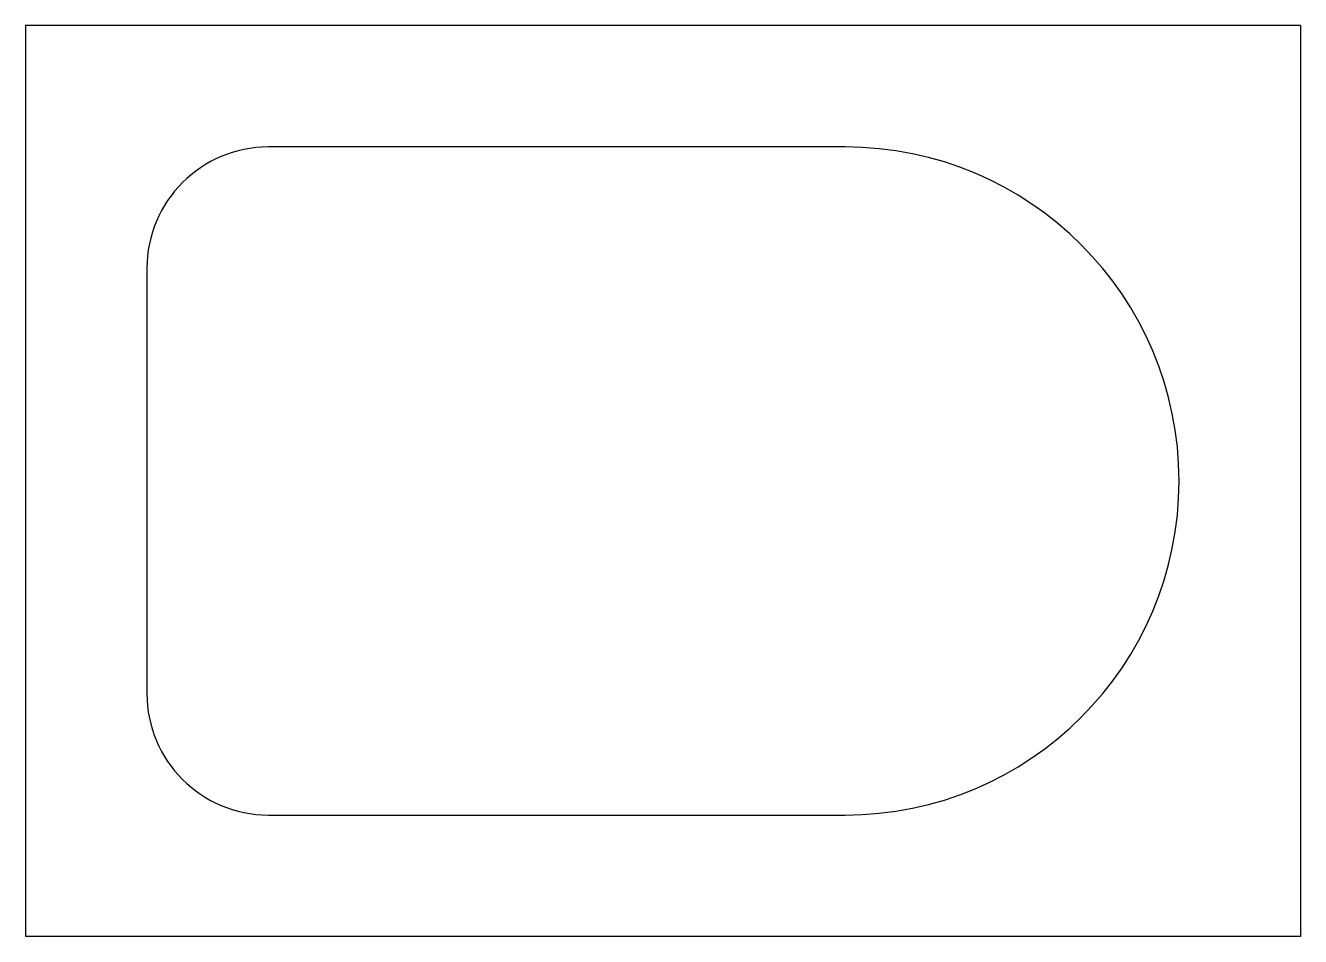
# Model space of a CAD drawing. Extents: x 0 to 42, y -15 to 15.
import ezdxf

# ---------------------------------------------------------------- set-up
doc = ezdxf.new("R2010")
doc.units = 0
doc.header["$LTSCALE"] = 48
doc.layers.get('0').update_dxf_attribs({"linetype": 'CONTINUOUS'})

msp = doc.modelspace()

# ---------------------------------------------------------------- linework, layer by layer
at = {"color": 0}
for p, q in [((0, 15), (0, -15)), ((42, 15), (0, 15)), ((42, 15), (42, -15)), ((27, 11), (8, 11)), ((4, 7), (4, -7)), ((4, 4.25), (4, -3.25)), ((8, -11), (27, -11)), ((42, -15), (0, -15))]:
    msp.add_line(p, q, dxfattribs=at)
for centre, radius, start, end in [((8, 7), 4, 90, 180), ((27, 0), 11, 270, 90), ((8, -7), 4, 180, 270)]:
    msp.add_arc(centre, radius, start, end, dxfattribs=at)

doc.saveas('drawing.dxf')
